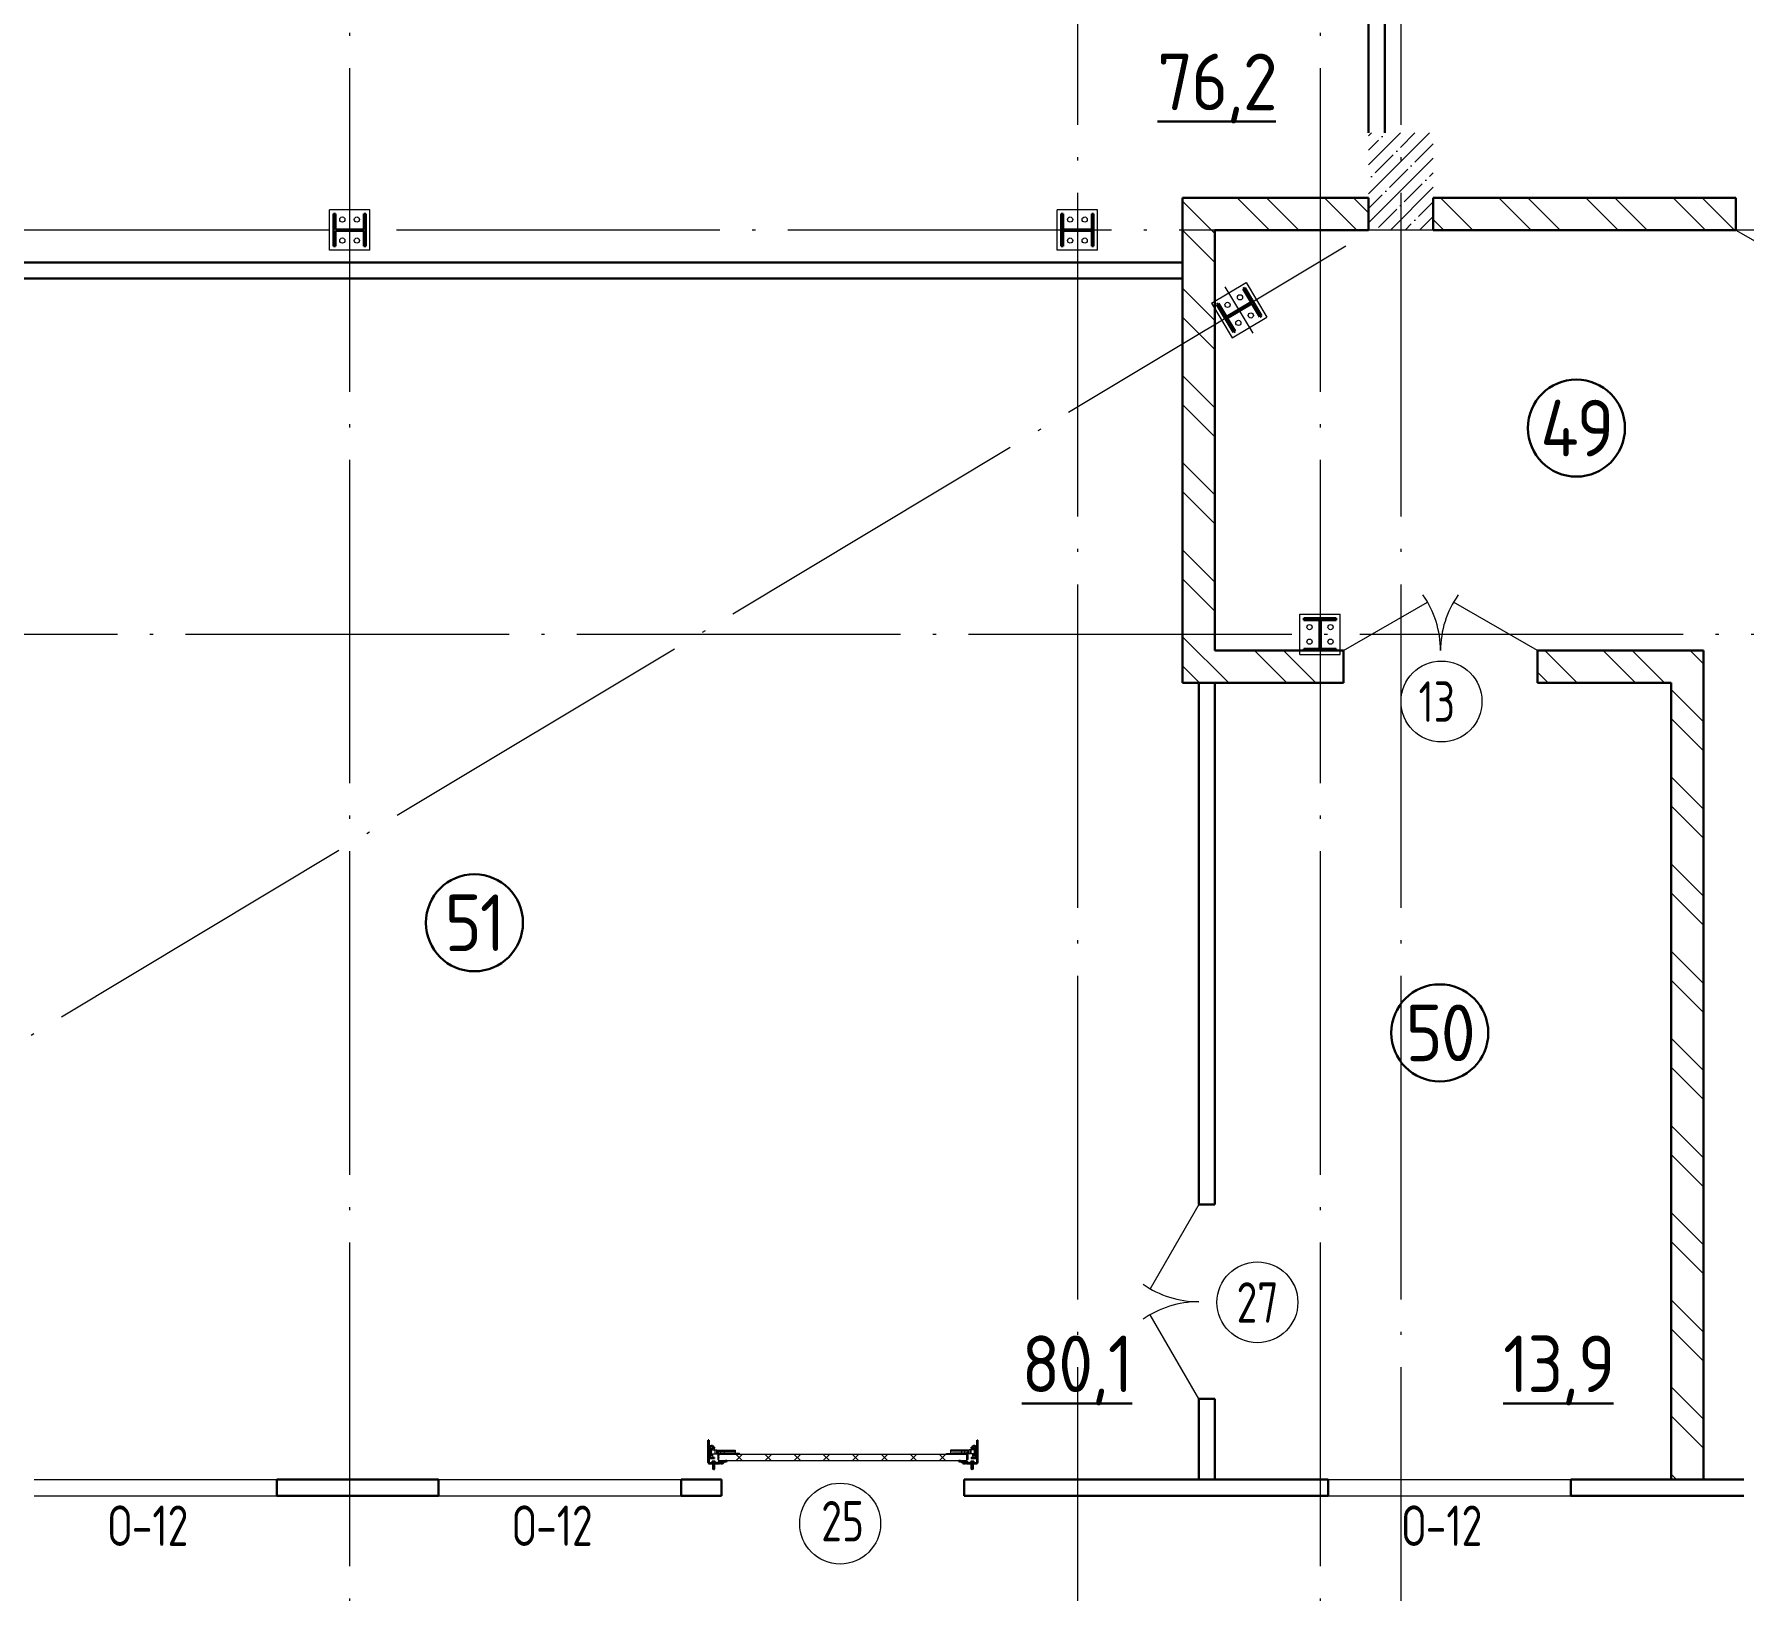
# Model space of a CAD drawing. Extents: x -965262 to 1142518, y -357520 to 71675.
# Drawn here: x -838402 to -827832, y -349659 to -340036 of the extents above; entities that cross this region are included whole.
import ezdxf

# ---------------------------------------------------------------- set-up
doc = ezdxf.new("R2010")
doc.units = 0
doc.header["$LTSCALE"] = 10
doc.linetypes.add('DOTE', pattern=[2.42, 2, -0.2, 0.02, -0.2])
doc.layers.get('0').update_dxf_attribs({"linetype": 'CONTINUOUS', "lineweight": 30})
doc.layers.add('DOTE', color=7, linetype='DOTE', lineweight=9)
doc.styles.add('GOST-2.304_Type-B', font='isocpeur.ttf', dxfattribs={"width": 0.9})
doc.styles.get("Standard").update_dxf_attribs({"font": 'isocpeur.ttf', "height": 300})

# ---------------------------------------------------------------- blocks, each defined once
blk = doc.blocks.new('MC2')
at = {"lineweight": 15}
for p, q in [((68127, 41566), (68127, 39900)), ((69794, 41566), (68127, 41566)), ((69794, 41566), (69794, 39900)), ((69794, 39900), (68127, 39900))]:
    blk.add_line(p, q, dxfattribs=at)
for p, q in [((69627, 41400), (68294, 41400)), ((68294, 41400), (68294, 41320)), ((68934, 41320), (68294, 41320)), ((68934, 41320), (68934, 40146)), ((69627, 41320), (68987, 41320)), ((68987, 41320), (68987, 40146)), ((69627, 41400), (69627, 41320)), ((68934, 40146), (68294, 40146)), ((68294, 40146), (68294, 40066)), ((69627, 40066), (68294, 40066)), ((69627, 40146), (68987, 40146)), ((69627, 40146), (69627, 40066))]:
    blk.add_line(p, q)
for centre in [(68527, 41033), (69394, 41033), (68527, 40433), (69394, 40433)]:
    blk.add_circle(centre, 107, dxfattribs=at)
blk = doc.blocks.new('anchor.bolt')
for p, q in [((-0.07, 0), (-0.07, -0.72)), ((0.07, 0), (0.07, -0.06)), ((-0.1, -0.04), (-0.07, -0.03)), ((-0.1, -0.04), (0.09, -0.06)), ((0.07, -0.07), (-0.1, -0.04)), ((-0.1, -0.11), (-0.07, -0.1)), ((-0.1, -0.11), (0.09, -0.13)), ((0.07, -0.14), (-0.1, -0.11)), ((-0.1, -0.18), (-0.07, -0.17)), ((-0.1, -0.18), (0.09, -0.2)), ((0.07, -0.21), (-0.1, -0.18)), ((-0.1, -0.25), (-0.07, -0.24)), ((-0.1, -0.25), (0.09, -0.27)), ((0.07, -0.28), (-0.1, -0.25)), ((-0.1, -0.32), (-0.07, -0.31)), ((-0.1, -0.32), (0.09, -0.34)), ((0.07, -0.35), (-0.1, -0.32)), ((-0.1, -0.39), (-0.07, -0.38)), ((-0.1, -0.39), (0.09, -0.41)), ((0.07, -0.42), (-0.1, -0.39)), ((-0.1, -0.46), (-0.07, -0.45)), ((-0.1, -0.46), (0.09, -0.48)), ((0.07, -0.49), (-0.1, -0.46)), ((-0.1, -0.53), (-0.07, -0.52)), ((-0.1, -0.53), (0.09, -0.55)), ((0.07, -0.56), (-0.1, -0.53)), ((-0.09, -0.6), (-0.07, -0.59)), ((-0.09, -0.6), (0.09, -0.62)), ((0.07, -0.63), (-0.09, -0.6)), ((-0.07, -0.72), (0, -0.8)), ((-0.04, -0.62), (-0.06, -0.63)), ((-0.06, -0.64), (-0.06, -0.63)), ((-0.06, -0.73), (-0.06, -0.64)), ((0, -0.79), (-0.06, -0.73)), ((-0.01, -0.63), (-0.04, -0.62)), ((-0.03, -0.63), (0, -0.79)), ((-0.03, -0.63), (0.01, -0.78)), ((-0.02, -0.63), (0.01, -0.77)), ((-0.01, -0.63), (0.02, -0.76)), ((0.03, -0.69), (-0.01, -0.63)), ((0, -0.64), (0.03, -0.75)), ((0, -0.8), (0.07, -0.72)), ((0, -0.79), (0.03, -0.74)), ((0.01, -0.66), (0.03, -0.74)), ((0.03, -0.74), (0.03, -0.69)), ((0.07, -0.06), (0.09, -0.06)), ((0.09, -0.06), (0.07, -0.07)), ((0.07, -0.07), (0.07, -0.13)), ((0.07, -0.13), (0.09, -0.13)), ((0.09, -0.13), (0.07, -0.14)), ((0.07, -0.14), (0.07, -0.2)), ((0.07, -0.2), (0.09, -0.2)), ((0.09, -0.2), (0.07, -0.21)), ((0.07, -0.21), (0.07, -0.27)), ((0.07, -0.27), (0.09, -0.27)), ((0.09, -0.27), (0.07, -0.28)), ((0.07, -0.28), (0.07, -0.34)), ((0.07, -0.33), (0.09, -0.34)), ((0.09, -0.34), (0.07, -0.35)), ((0.07, -0.35), (0.07, -0.41)), ((0.07, -0.4), (0.09, -0.41)), ((0.09, -0.41), (0.07, -0.42)), ((0.07, -0.42), (0.07, -0.48)), ((0.07, -0.47), (0.09, -0.48)), ((0.09, -0.48), (0.07, -0.49)), ((0.07, -0.49), (0.07, -0.55)), ((0.07, -0.55), (0.09, -0.55)), ((0.09, -0.55), (0.07, -0.56)), ((0.07, -0.56), (0.07, -0.62)), ((0.09, -0.62), (0.07, -0.63)), ((0.07, -0.62), (0.09, -0.62)), ((0.07, -0.63), (0.07, -0.72))]:
    blk.add_line(p, q)
blk.add_arc((0.16, -0.64), 0.222, 187.9982, 219.836)
blk = doc.blocks.new('Крепеж_ворот')
at = {"lineweight": 15}
h = blk.add_hatch(dxfattribs=at)
h.set_pattern_fill('ANSI31', color=256, scale=2, angle=180)
h.set_pattern_definition([(225, (746089.599, 74802.7244), (4.49013, -4.49013), [])])
h.paths.add_polyline_path([(746087, 74804), (746087, 74802), (746091, 74802), (746094, 74802), (746094, 74804)], flags=17)
h.paths.add_polyline_path([(746116, 74802, 0.165118), (746120, 74803), (746124, 74806, -0.301689), (746131, 74807), (746135, 74805, 0.130081), (746138, 74804), (746142, 74804), (746142, 74806), (746138, 74806, -0.130081), (746136, 74807), (746133, 74809, 0.301689), (746123, 74808), (746118, 74805, -0.165112), (746116, 74804), (746064, 74804, -0.414223), (746061, 74807), (746061, 74868), (746059, 74868), (746059, 74869), (746059, 74870), (746059, 74870), (746059, 74871), (746059, 74872), (746059, 74872), (746059, 74873), (746059, 74874), (746059, 74875), (746059, 74876), (746059, 74876), (746059, 74877), (746059, 74877), (746059, 74878), (746059, 74879), (746059, 74879), (746061, 74879), (746061, 74945), (746058, 74945), (746058, 74807, 0.41422), (746064, 74802)])
h = blk.add_hatch(dxfattribs=at)
h.set_pattern_fill('ANSI31', color=256, scale=2, angle=90)
h.set_pattern_definition([(135, (736343.8085, 75928.334), (-4.490128, -4.490128), [])])
edge = h.paths.add_edge_path()
edge.add_ellipse((746065, 74838), major_axis=(-1.67, 1.67), ratio=1, start_angle=45, end_angle=135, ccw=False)
edge.add_line((746063, 74838), (746063, 74868))
edge.add_line((746063, 74868), (746061, 74868))
edge.add_line((746061, 74868), (746061, 74838))
edge.add_ellipse((746065, 74838), major_axis=(-2.89, 2.89), ratio=1, start_angle=45, end_angle=135)
edge.add_line((746065, 74834), (746097, 74834))
edge.add_line((746097, 74834), (746097, 74836))
edge.add_line((746097, 74836), (746065, 74836))
edge = h.paths.add_edge_path()
edge.add_ellipse((746065, 74890), major_axis=(2.89, 2.89), ratio=1, start_angle=106, end_angle=135)
edge.add_line((746061, 74890), (746061, 74879))
edge.add_line((746061, 74879), (746063, 74879))
edge.add_line((746063, 74879), (746063, 74890))
edge.add_ellipse((746065, 74890), major_axis=(-1.67, 1.67), ratio=1, start_angle=16, end_angle=45, ccw=False)
edge.add_line((746063, 74891), (746070, 74904))
edge.add_ellipse((746079, 74899), major_axis=(7.45, 7.45), ratio=1, start_angle=-3, end_angle=106, ccw=False)
edge.add_line((746087, 74906), (746097, 74894))
edge.add_line((746097, 74894), (746099, 74895))
edge.add_line((746099, 74895), (746088, 74907))
edge.add_ellipse((746079, 74899), major_axis=(8.67, 8.67), ratio=1, start_angle=-3, end_angle=106)
edge.add_line((746068, 74905), (746062, 74892))
h = blk.add_hatch(color=256, dxfattribs=at)
h.dxf.hatch_style = 1
h.paths.add_polyline_path([(746146, 74809), (746143, 74810, 0.10613), (746142, 74810), (746136, 74809, -0.181324), (746135, 74810, 0.335683), (746120, 74809, -0.119126), (746119, 74809, 0.371631), (746118, 74808), (746118, 74808, 0.451909), (746119, 74807, 0.124341), (746121, 74808, -0.343618), (746134, 74808, 0.181324), (746137, 74808), (746143, 74808, -0.110452), (746143, 74808), (746147, 74807, -0.710497), (746147, 74805), (746143, 74804), (746136, 74804, -0.178994), (746133, 74805, 0.369834), (746130, 74805, -0.178993), (746127, 74804), (746122, 74804, 0.120709), (746122, 74804), (746120, 74803, -0.017147), (746119, 74802, 0.538795), (746120, 74802), (746127, 74802, 0.207608), (746131, 74804, -0.433918), (746132, 74804, 0.207608), (746135, 74802), (746143, 74802, 0.079707), (746143, 74802), (746148, 74804, 0.461502), (746149, 74807, -0.250825), (746149, 74808, -0.128039), (746173, 74816, 0.416657), (746174, 74816), (746174, 74817, 0.409849), (746173, 74817, 0.127248)])
for p, q in [((746058, 74807), (746058, 74945)), ((746058, 74945), (746061, 74945)), ((746061, 74879), (746061, 74945)), ((746059, 74879), (746063, 74879)), ((746059, 74868), (746059, 74879)), ((746059, 74868), (746063, 74868)), ((746061, 74879), (746061, 74890)), ((746061, 74807), (746061, 74868)), ((746061, 74838), (746061, 74868)), ((746068, 74905), (746062, 74892)), ((746070, 74904), (746063, 74891)), ((746063, 74838), (746063, 74890)), ((746064, 74883), (746063, 74883)), ((746064, 74865), (746063, 74865)), ((746064, 74883), (746064, 74874)), ((746067, 74880), (746064, 74883)), ((746064, 74875), (746064, 74873)), ((746064, 74874), (746064, 74865)), ((746067, 74868), (746064, 74865)), ((746097, 74836), (746065, 74836)), ((746067, 74880), (746067, 74875)), ((746067, 74873), (746067, 74868)), ((746087, 74906), (746097, 74894)), ((746088, 74907), (746099, 74895)), ((746097, 74894), (746099, 74895)), ((746097, 74834), (746097, 74836)), ((746064, 74804), (746116, 74804)), ((746064, 74802), (746116, 74802)), ((746097, 74834), (746065, 74834)), ((746079, 74806), (746102, 74806)), ((746079, 74806), (746079, 74804)), ((746079, 74804), (746102, 74804)), ((746082, 74814), (746081, 74813)), ((746081, 74813), (746081, 74806)), ((746099, 74814), (746082, 74814)), ((746086, 74813), (746086, 74806)), ((746095, 74813), (746095, 74806)), ((746099, 74814), (746100, 74813)), ((746100, 74813), (746100, 74806)), ((746102, 74806), (746102, 74804)), ((746118, 74805), (746123, 74808)), ((746120, 74803), (746124, 74806)), ((746135, 74805), (746131, 74807)), ((746136, 74807), (746133, 74809)), ((746142, 74806), (746138, 74806)), ((746138, 74804), (746142, 74804)), ((746142, 74806), (746142, 74804)), ((746142, 74804), (746142, 74806)), ((746143, 74804), (746147, 74805)), ((746143, 74802), (746148, 74804)), ((746174, 74817), (746174, 74816))]:
    blk.add_line(p, q)
for p, q in [((746061, 74879), (746061, 74881)), ((746061, 74834), (746061, 74868)), ((746063, 74883), (746063, 74874)), ((746063, 74874), (746063, 74865)), ((746073, 74842), (746073, 74905)), ((746073, 74896), (746077, 74892)), ((746073, 74851), (746077, 74855)), ((746074, 74886), (746074, 74861)), ((746074, 74880), (746076, 74880)), ((746074, 74867), (746076, 74867)), ((746076, 74886), (746076, 74883)), ((746076, 74883), (746076, 74886)), ((746076, 74886), (746077, 74886)), ((746076, 74864), (746076, 74883)), ((746077, 74873), (746076, 74880)), ((746076, 74880), (746076, 74867)), ((746077, 74873), (746076, 74867)), ((746076, 74864), (746076, 74861)), ((746076, 74864), (746076, 74861)), ((746076, 74861), (746077, 74861)), ((746077, 74886), (746077, 74892)), ((746077, 74861), (746077, 74855)), ((746081, 74898), (746081, 74886)), ((746081, 74849), (746081, 74861)), ((746087, 74898), (746082, 74898)), ((746082, 74886), (746087, 74886)), ((746082, 74861), (746087, 74861)), ((746087, 74849), (746082, 74849)), ((746087, 74899), (746087, 74898)), ((746087, 74886), (746087, 74898)), ((746087, 74886), (746098, 74886)), ((746087, 74849), (746087, 74861)), ((746087, 74861), (746098, 74861)), ((746087, 74847), (746087, 74849)), ((746099, 74885), (746099, 74883)), ((746099, 74883), (746099, 74864)), ((746099, 74882), (746100, 74882)), ((746099, 74865), (746100, 74865)), ((746099, 74862), (746099, 74864)), ((746100, 74861), (746100, 74886)), ((746100, 74886), (746110, 74886)), ((746100, 74861), (746110, 74861)), ((746110, 74861), (746110, 74886)), ((746110, 74881), (746225, 74881)), ((746110, 74865), (746212, 74865)), ((746114, 74877), (746225, 74877)), ((746250, 74859), (746250, 74863))]:
    blk.add_line(p, q, dxfattribs=at)
at = {"lineweight": 15, "ltscale": 0.5}
for p, q in [((746076, 74886), (746074, 74886)), ((746076, 74861), (746074, 74861))]:
    blk.add_line(p, q, dxfattribs=at)
at = {"lineweight": 15, "extrusion": (-1.7375e-14, 1, 0)}
for p, q in [((746113, 74884), (746225, 74884)), ((746113, 74863), (746113, 74884)), ((746113, 74863), (746136, 74863)), ((746117, 74857), (746117, 74829)), ((746121, 74857), (746121, 74829)), ((746123, 74863), (746123, 74863)), ((746250, 74863), (746123, 74863)), ((746250, 74859), (746123, 74859)), ((746124, 74840), (746124, 74849)), ((746136, 74882), (746157, 74882)), ((746136, 74863), (746136, 74882)), ((746157, 74882), (746157, 74863)), ((746157, 74863), (746212, 74863)), ((746117, 74826), (746119, 74823)), ((746119, 74823), (746123, 74825)), ((746123, 74825), (746121, 74828))]:
    blk.add_line(p, q, dxfattribs=at)
at = {"lineweight": 15, "ltscale": 0.5, "extrusion": (-1.7375e-14, 1, 0)}
for p, q in [((746113, 74880), (746225, 74880)), ((746136, 74866), (746113, 74866)), ((746115, 74871), (746120, 74871)), ((746121, 74857), (746117, 74857)), ((746117, 74852), (746117, 74854)), ((746121, 74840), (746117, 74840)), ((746117, 74837), (746117, 74835)), ((746120, 74839), (746120, 74850)), ((746124, 74848), (746120, 74848)), ((746124, 74841), (746120, 74841)), ((746123, 74869), (746123, 74863)), ((746123, 74863), (746123, 74859)), ((746140, 74863), (746140, 74859)), ((746153, 74863), (746153, 74859)), ((746212, 74866), (746157, 74866)), ((746173, 74863), (746173, 74859)), ((746121, 74829), (746117, 74829))]:
    blk.add_line(p, q, dxfattribs=at)
at = {"lineweight": 15, "extrusion": (-2.77556e-16, -1, 0)}
for p, q in [((746225, 74866), (746114, 74866)), ((746128, 74866), (746128, 74863)), ((746138, 74866), (746138, 74863)), ((746164, 74866), (746164, 74863)), ((746174, 74866), (746174, 74863)), ((746201, 74866), (746201, 74863)), ((746210, 74866), (746210, 74863)), ((746225, 74884), (746225, 74863))]:
    blk.add_line(p, q, dxfattribs=at)
at = {"extrusion": (-1, -4.26669e-14, 0)}
for p, q in [((746118, 74808), (746118, 74808)), ((746136, 74809), (746142, 74810)), ((746143, 74808), (746137, 74808)), ((746143, 74810), (746146, 74809)), ((746147, 74807), (746143, 74808))]:
    blk.add_line(p, q, dxfattribs=at)
at = {"extrusion": (-1, -4.2422e-14, 1.22461e-16)}
for p, q in [((746119, 74803), (746122, 74804)), ((746127, 74802), (746120, 74802)), ((746122, 74804), (746127, 74804)), ((746143, 74802), (746135, 74802)), ((746136, 74804), (746143, 74804))]:
    blk.add_line(p, q, dxfattribs=at)
at = {"lineweight": 15}
for centre, radius, start, end in [((746079, 74899), 8.28, 0, 136.0097), ((746079, 74847), 8.28, 223.9903, 0), ((746077, 74883), 0.956, 180, 270), ((746077, 74883), 0.75, 180, 270), ((746077, 74864), 0.956, 90, 180), ((746077, 74864), 0.75, 90, 180), ((746076, 74892), 0.375, 0, 45), ((746076, 74855), 0.375, 315, 0), ((746082, 74898), 0.375, 91, 180), ((746082, 74886), 0.75, 180, 270), ((746082, 74861), 0.75, 90, 180), ((746082, 74849), 0.375, 180, 269), ((746098, 74885), 0.375, 0, 90), ((746098, 74862), 0.375, 270, 0), ((746123, 74857), 5.92, 90, 180), ((746123, 74857), 1.87, 90, 180), ((746129, 74855), 8.15, 194.9986, 233.9214), ((746129, 74833), 8.15, 126.0786, 165.0014), ((746123, 74829), 5.92, 180, 199.6464), ((746123, 74829), 1.87, 180, 185.5313)]:
    blk.add_arc(centre, radius, start, end, dxfattribs=at)
at = {"lineweight": 15, "ltscale": 0.5}
for centre, radius, start, end in [((746119, 74852), 2.25, 195, 270), ((746119, 74836), 2.25, 90, 165), ((746119, 74850), 0.375, 0, 90), ((746119, 74839), 0.375, 270, 0)]:
    blk.add_arc(centre, radius, start, end, dxfattribs=at)
for centre, radius, start, end in [((746064, 74807), 5.62, 180, 270), ((746064, 74807), 3.11, 180, 270), ((746082, 74804), 10.4, 68.2753, 87.8782), ((746091, 74798), 16.2, 73.306, 107.292), ((746099, 74804), 10.4, 92.1218, 111.7247), ((746116, 74807), 3.11, 270, 307.5043), ((746116, 74807), 5.62, 270, 307.5043), ((746119, 74808), 0.586, 91.7247, 173.2711), ((746119, 74807), 0.586, 173.2711, 270.547), ((746118, 74812), 3.52, 271.7247, 298.8983), ((746118, 74812), 5.21, 270.547, 298.8983), ((746128, 74799), 12.4, 54.8903, 129.1143), ((746128, 74799), 10.7, 54.8903, 130.7448), ((746128, 74801), 8.97, 60.3534, 127.5043), ((746128, 74801), 8.97, 60.3534, 127.5043), ((746128, 74801), 8.97, 60.3534, 127.5043), ((746128, 74801), 6.46, 60.3534, 127.5043), ((746136, 74811), 3.54, 234.8903, 276), ((746136, 74811), 1.86, 234.8903, 276), ((746138, 74810), 5.62, 240.3534, 270), ((746138, 74810), 3.11, 240.3534, 270), ((746143, 74810), 0.292, 71.7675, 96), ((746143, 74808), 0.292, 70.7873, 96), ((746176, 74761), 56.8, 93.2805, 122.2878), ((746147, 74806), 0.562, 289.2127, 70.7873), ((746147, 74806), 2.25, 288.2291, 27.3228), ((746176, 74765), 50.3, 93.6593, 122.8448), ((746150, 74807), 0.586, 151, 207.3228), ((746173, 74817), 0.6, 4.1357, 93.2805), ((746173, 74816), 0.6, 273.6593, 4.1357)]:
    blk.add_arc(centre, radius, start, end)
at = {"extrusion": (-1.22461e-16, -5.20252e-30, -1)}
for centre, radius, start, end in [((-746120, 74802), 0.187, 270, 62.4687), ((-746122, 74803), 0.586, 62.4687, 90), ((-746127, 74809), 4.69, 229.4077, 270), ((-746127, 74807), 4.69, 223.0863, 270), ((-746131, 74803), 2.32, 49.4077, 130.5923), ((-746131, 74803), 0.637, 43.0863, 136.9137), ((-746135, 74807), 4.69, 270, 316.9137), ((-746136, 74809), 4.69, 270, 310.5923), ((-746143, 74804), 0.292, 250.7873, 270), ((-746143, 74802), 0.292, 251.7709, 270)]:
    blk.add_arc(centre, radius, start, end, dxfattribs=at)
at = {"extrusion": (0, 0, -1)}
for centre, major_axis, start_param, end_param in [((746065, 74890), (2.89, 2.89), 3.926991, 4.433136), ((746065, 74838), (-2.89, 2.89), 3.926991, 5.497787), ((746065, 74890), (-1.67, 1.67), 5.497787, 6.003933), ((746065, 74838), (-1.67, 1.67), 3.926991, 5.497787), ((746079, 74899), (8.67, 8.67), 4.433136, 6.335545), ((746079, 74899), (7.45, 7.45), 4.433136, 6.335545)]:
    blk.add_ellipse(centre, major_axis=major_axis, ratio=1, start_param=start_param, end_param=end_param, dxfattribs=at)
for points in [[(746067, 74875), (746066, 74875), (746064, 74875)], [(746064, 74873), (746066, 74873), (746067, 74873)]]:
    blk.add_rational_spline(points, [1, 1.01284142743, 1], degree=2)
at = {"lineweight": 15, "ltscale": 0.5}
for points, knots in [([(746115, 74871), (746115, 74871), (746114, 74871), (746114, 74871), (746114, 74872), (746113, 74872), (746113, 74872), (746113, 74873), (746113, 74873), (746113, 74873)], [0.37141352, 0.37141352, 0.37141352, 0.37141352, 0.39402571, 0.39402571, 0.41663789, 0.41663789, 0.43959523, 0.43959523, 0.46255257, 0.46255257, 0.46255257, 0.46255257]), ([(746123, 74869), (746123, 74869), (746123, 74869), (746122, 74870), (746122, 74870), (746122, 74871), (746122, 74871), (746121, 74871), (746121, 74871), (746120, 74871)], [0.28027447, 0.28027447, 0.28027447, 0.28027447, 0.30323181, 0.30323181, 0.32618916, 0.32618916, 0.34880134, 0.34880134, 0.37141352, 0.37141352, 0.37141352, 0.37141352])]:
    blk.add_open_spline(points, degree=3, knots=knots, dxfattribs=at)
at = {"lineweight": 15}
for points in [[(746117, 74827), (746117, 74827), (746117, 74826), (746117, 74826)], [(746121, 74828), (746121, 74828), (746121, 74828), (746121, 74829)]]:
    blk.add_open_spline(points, degree=3, dxfattribs=at)
at = {"xscale": -50.80000000000001, "yscale": 50.80000000000001, "zscale": 50.80000000000001}
blk.add_blockref('anchor.bolt', (746091, 74804), dxfattribs=at)

msp = doc.modelspace()

# ---------------------------------------------------------------- hatches: boundary and pattern name
at = {"lineweight": 15}
h = msp.add_hatch(dxfattribs=at)
h.set_pattern_fill('ANSI32', color=256, scale=40, angle=90)
h.set_pattern_definition([(135, (-1267480.36, -422871.15), (-269.40768, -269.40768), []), (135, (-1267480.36, -422691.54), (-269.40768, -269.40768), [])])
h.paths.add_polyline_path([(-806152, -341247), (-805822, -341247), (-805822, -341047), (-806252, -341047), (-806252, -341247), (-806352, -341247), (-806352, -342072), (-806152, -342072)])
h.paths.add_polyline_path([(-804192, -340437), (-803992, -340437), (-803992, -342072), (-804192, -342072), (-804192, -341247), (-804622, -341247), (-804622, -341047), (-804192, -341047)])
h.paths.add_polyline_path([(-831102, -341735.2), (-831123.5, -341699.4), (-831102, -341686.4), (-831102, -341247), (-830152, -341247), (-830152, -341047), (-831302, -341047), (-831302, -344047), (-830307, -344047), (-830307, -343847), (-830327, -343847), (-830327, -343872), (-830577, -343872), (-830577, -343847), (-831102, -343847)])
h.paths.add_polyline_path([(-827882, -341047), (-829752, -341047), (-829752, -341247), (-827882, -341247)])
h.paths.add_polyline_path([(-828082, -343847), (-829107, -343847), (-829107, -344047), (-828282, -344047), (-828282, -348972), (-828082, -348972)])
h.paths.add_polyline_path([(-826382, -343447), (-826582, -343447), (-826582, -348972), (-826382, -348972)])
h.paths.add_polyline_path([(-826382, -341047), (-826682, -341047), (-826682, -341247), (-826582, -341247), (-826582, -342247), (-826382, -342247)])
h.paths.add_polyline_path([(-806152, -343272), (-806352, -343272), (-806352, -343622), (-806327, -343622), (-806327, -343872), (-806352, -343872), (-806352, -348972), (-806152, -348972)])
h.paths.add_polyline_path([(-803992, -343272), (-804192, -343272), (-804192, -348972), (-803992, -348972)])
h = msp.add_hatch(dxfattribs=at)
h.set_pattern_fill('ANSI35', color=256, scale=20, style=0)
h.set_pattern_definition([(45, (-828203.91, -390981.48), (-89.80256, 89.80256), []), (45, (-828114.1, -390981.48), (-89.80256, 89.80256), [158.75, -31.75, 0, -31.75])])
h.paths.add_polyline_path([(-829752, -340647), (-830152, -340647), (-830152, -341247), (-829752, -341247)])
h = msp.add_hatch(dxfattribs=at)
h.set_pattern_fill('ANSI37', color=256, scale=40, angle=90)
h.set_pattern_definition([(135, (-834761.59, -348835.2), (-89.8026, -89.8026), []), (225, (-834761.59, -348835.2), (89.8026, -89.8026), [])])
h.paths.add_polyline_path([(-834168.4, -348816.1), (-835268.4, -348816.1), (-835268.4, -348856.1), (-834168.4, -348856.1)], flags=16)
h.paths.add_polyline_path([(-832635.6, -348816.1), (-835268.4, -348816.1), (-835268.4, -348856.1), (-832635.6, -348856.1)])

# ---------------------------------------------------------------- linework, layer by layer
at = {"extrusion": (0, 0, -1)}
for p, q in [((-830152, -340647), (-830152, -339247)), ((-830052, -339247), (-830052, -340647)), ((-831302, -344047), (-831302, -341047)), ((-830152, -341047, 0), (-831302, -341047)), ((-830152, -341247, 0), (-830152, -341047, 0)), ((-829752, -341047), (-827882, -341047)), ((-831102, -343847), (-831102, -341247)), ((-830152, -341247, 0), (-831102, -341247)), ((-829752, -341247), (-827882, -341247)), ((-842102, -341447, 1808.5), (-831302, -341447, 174)), ((-831302, -341547), (-831302, -341447)), ((-831302, -341547, 174), (-842102, -341547, 1808.5)), ((-831102, -343847), (-830307, -343847)), ((-830307, -343847), (-830307, -344047)), ((-829107, -343847), (-828082, -343847)), ((-829107, -343847), (-829107, -344047)), ((-828082, -343847), (-828082, -348972)), ((-831302, -344047), (-830307, -344047)), ((-831202, -344047), (-831202, -347272)), ((-831102, -344047), (-831202, -344047)), ((-831102, -347272), (-831102, -344047)), ((-829107, -344047), (-828282, -344047)), ((-828282, -344047), (-828282, -348972)), ((-831202, -347272), (-831102, -347272)), ((-831102, -348472), (-831202, -348472)), ((-831202, -348472), (-831202, -348972)), ((-831102, -348972), (-831102, -348472)), ((-836902, -348972, 1015), (-835902, -348972, 642.4)), ((-834402, -348972, 83.6), (-834152, -348972, -9.6)), ((-834152, -348972, -9.6), (-834152, -349047, -9.6)), ((-832652, -348972, 1808.5), (-830402, -348972, 1317.6)), ((-832652, -349072, 1808.5), (-832652, -348972, 1808.5)), ((-831202, -348972), (-831102, -348972)), ((-828902, -348972, 990.3), (-827832, -348972, 756.9)), ((-828082, -348972), (-828282, -348972)), ((-835902, -349072, 642.4), (-836902, -349072, 1015)), ((-834152, -349072, -9.6), (-834402, -349072, 83.6)), ((-830402, -349072, 1317.6), (-832652, -349072, 1808.5)), ((-827832, -349072, 756.9), (-828902, -349072, 990.3))]:
    msp.add_line(p, q, dxfattribs=at)
for p, q in [((-829752, -341247), (-829752, -341047)), ((-827882, -341247), (-827882, -341047)), ((-836902, -349072), (-836902, -348972)), ((-835902, -349072), (-835902, -348972)), ((-834402, -349072), (-834402, -348972)), ((-834152, -348972, -9.6), (-834152, -349072, 2400.5)), ((-830402, -349072), (-830402, -348972)), ((-828902, -349072), (-828902, -348972))]:
    msp.add_line(p, q)
at = {"lineweight": 15}
for p, q in [((-827882, -341247), (-827362.4, -341547)), ((-830307, -343847), (-829787.4, -343547)), ((-829107, -343847), (-829626.6, -343547)), ((-831202, -347272), (-831502, -347791.6)), ((-831202, -348472), (-831502, -347952.4)), ((-832635.6, -348816.1, 1808.5), (-834168.4, -348816.1, 1808.5)), ((-834168.4, -348856.1, 1808.5), (-834168.4, -348816.1, 1808.5)), ((-832635.6, -348856.1, 1808.5), (-834168.4, -348856.1, 1808.5)), ((-832635.6, -348856.1, 1808.5), (-832635.6, -348816.1, 1808.5)), ((-838402, -348972, 394.1), (-836902, -348972, 394.1)), ((-835902, -348972, 394.1), (-834402, -348972, 394.1)), ((-830402, -348972, 1711.7), (-828902, -348972, 1711.7)), ((-838402, -349072, 394.1), (-836902, -349072, 394.1)), ((-835902, -349072, 394.1), (-834402, -349072, 394.1)), ((-830402, -349072, 1711.7), (-828902, -349072, 1711.7))]:
    msp.add_line(p, q, dxfattribs=at)
msp.add_lwpolyline([(-829752, -341247), (-827882, -341247)])
for centre in [(-828866.9, -342471.4, -4711.1), (-835680.2, -345529.5, -4711.1), (-829711.8, -346210.1, -4711.1)]:
    msp.add_circle(centre, 300)
for centre in [(-829701.2, -344161.4, -4711.1), (-830839.1, -347876.2, -4711.1), (-833419.2, -349243.8, -4711.1)]:
    msp.add_circle(centre, 250, dxfattribs=at)
for centre, start, end in [((-830307, -343847), 0, 35), ((-829107, -343847), 145, 180), ((-831202, -347272), 235, 270), ((-831202, -348472), 90, 125)]:
    msp.add_arc(centre, 600, start, end, dxfattribs=at)
at = {"layer": 'DOTE', "ltscale": 100, "extrusion": (0, -1, 0)}
for p, q in [((-836452, -279747, -1451.3), (-836452, -355782.3, -1451.3)), ((-830452, -279747, -1451.3), (-830452, -355782.3, -1451.3)), ((-831952, -316817.4, -1451.3), (-831952, -353929.9)), ((-829952, -316817.4, -1451.3), (-829952, -353929.9, -1451.3))]:
    msp.add_line(p, q, dxfattribs=at)
at = {"layer": 'DOTE', "ltscale": 100}
for p, q in [((-780922, -341247, -1451.3), (-852807.2, -341247, -1451.3)), ((-830292.9, -341346.5, 1914.8), (-848652, -352367.1, -1488.4)), ((-830865.9, -341885.6, 1808.5), (-831038.1, -341598.8, 1808.5)), ((-794326.2, -343747, -1451.3), (-851599.7, -343747, -1451.3))]:
    msp.add_line(p, q, dxfattribs=at)

# ---------------------------------------------------------------- block references
at = {"lineweight": 15}
for p, xscale, yscale, zscale, rotation in [((-842561.8, -330902.9), 0.1500000000232831, 0.1500000000232831, 0.1500000000232831, 270), ((-838061.9, -330902.9), 0.1500000000232831, 0.1500000000232831, 0.1500000000232831, 270), ((-820389.6, -347466.5, 1808.5), 0.1499999999880675, 0.1499999999880675, 0.1499999999880675, 120.975329996609), ((-820107.9, -337637.1, 3259.8), 0.1500000000232831, 0.1500000000232831, 0.1500000000232831, 180)]:
    msp.add_blockref('MC2', p, dxfattribs=dict(at, xscale=xscale, yscale=yscale, zscale=zscale, rotation=rotation))
msp.add_blockref('Крепеж_ворот', (-1580292.3, -423673.6, 1808.5))
at = {"xscale": -1}
msp.add_blockref('Крепеж_ворот', (-86511.7, -423673.6, 1808.5), dxfattribs=at)

# ---------------------------------------------------------------- texts
at = {"lineweight": 15, "width": 0.75}
for s, p in [('13', (-829842.6, -344287.1, -4711.1)), ('27', (-830968, -348001.9, -4711.1)), ('25', (-833536, -349354, -4711.1))]:
    msp.add_text(s, height=250, dxfattribs=at).set_placement(p)
at = {"width": 0.75}
for p in [(-837945.2, -349381.9, 3832.5), (-835445.2, -349381.9, 3832.5), (-829945.2, -349381.9, 5150.1)]:
    msp.add_text('О-12', height=250, dxfattribs=at).set_placement(p)
at = {"char_height": 350, "attachment_point": 5, "style": 'GOST-2.304_Type-B'}
for s, insert, width in [('{\\fISOCPEUR|b0|i0|c0|p34;\\T0.95;\\L76,2}', (-831091.3, -340371.9, -48.7), 2000), ('{\\fISOCPEUR|b0|i0|c0|p34;\\T0.95;49}', (-828866.9, -342471.4), 800), ('{\\fISOCPEUR|b0|i0|c0|p34;\\T0.95;51}', (-835680.2, -345529.5), 800), ('{\\fISOCPEUR|b0|i0|c0|p34;\\T0.95;50}', (-829711.8, -346210.1), 800), ('{\\fISOCPEUR|b0|i0|c0|p34;\\T0.95;\\L80,1}', (-831955.2, -348296.9, -48.7), 2000), ('{\\fISOCPEUR|b0|i0|c0|p34;\\T0.95;\\L13,9}', (-828978.2, -348296.9, -48.7), 2000)]:
    msp.add_mtext(s, dxfattribs=dict(at, insert=insert, width=width))

doc.saveas('drawing.dxf')
